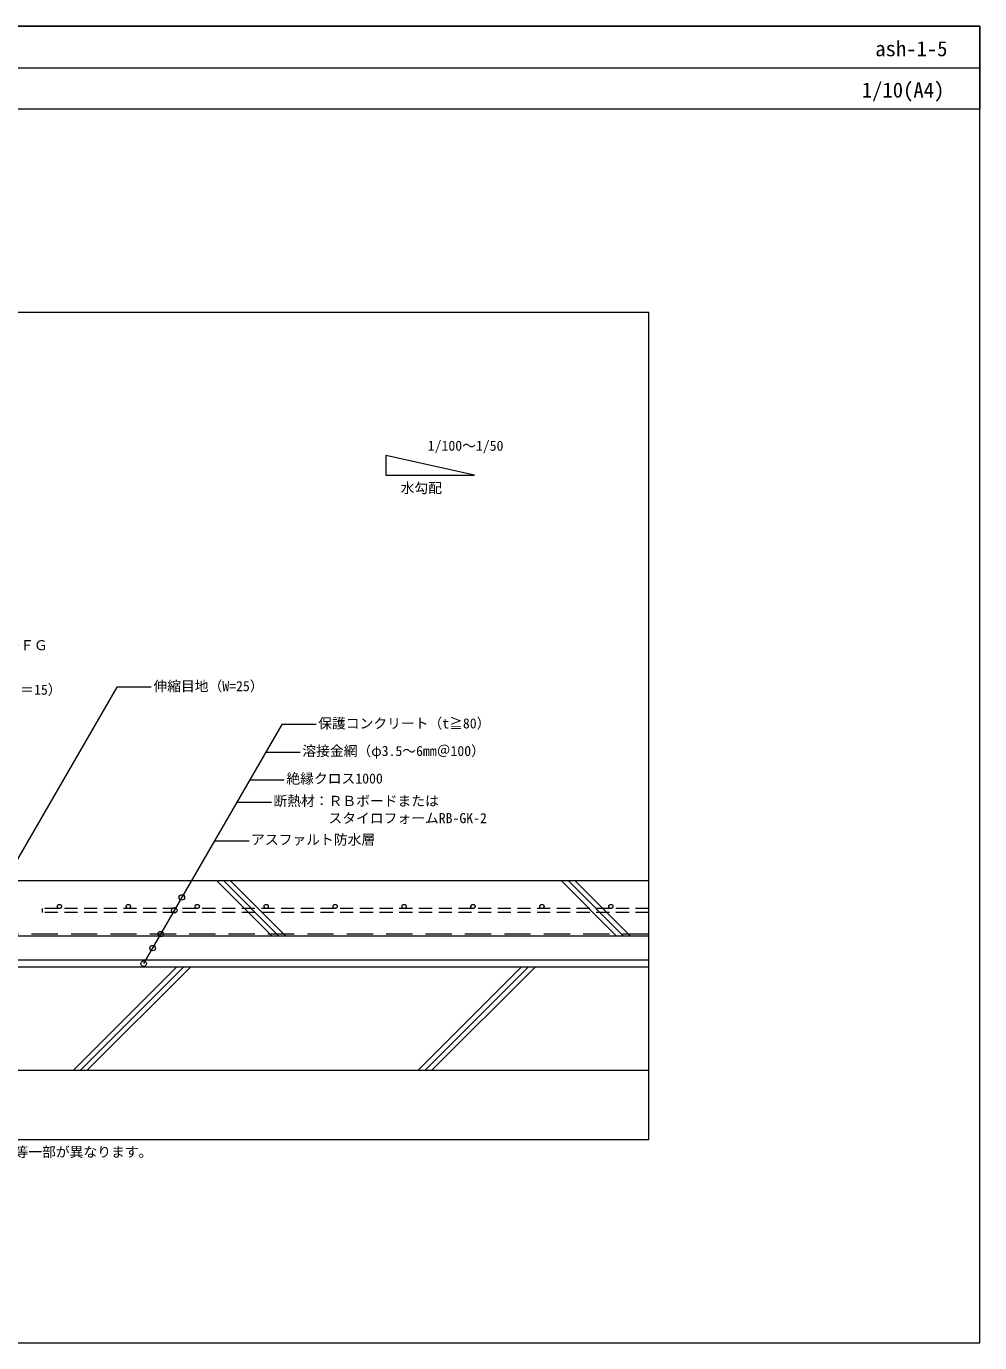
# Model space of a CAD drawing. Units: millimetres, scale not verified. Extents: x -1380 to 1380, y -955 to 955.
# Drawn here: x -3 to 1380, y -955 to 955 of the extents above; entities that cross this region are included whole.
import ezdxf
from ezdxf.enums import TextEntityAlignment as Align

# ---------------------------------------------------------------- set-up
doc = ezdxf.new("R2010")
doc.units = ezdxf.units.MM
doc.header["$LTSCALE"] = 3
doc.linetypes.add('USER1', pattern=[19.05, 12.7, -6.35])
doc.linetypes.add('USER2', pattern=[9.525, 6.35, -3.175])
for name, color, linetype, lineweight in [('0-0_0', 7, 'Continuous', 9), ('0-1_HATCH', 9, 'Continuous', 18), ('0-3_KUTAI', 3, 'Continuous', 18), ('0-4_BOUSUI', 1, 'Continuous', 18), ('0-5_MOJI', 7, 'Continuous', 18), ('0-8_dannnetu', 6, 'Continuous', 18), ('0-A_TENSEN', 4, 'USER2', 18), ('0-C_WAKU', 7, 'Continuous', 18), ('0-D_bousui2', 7, 'USER1', 9)]:
    doc.layers.add(name, color=color, linetype=linetype, lineweight=lineweight)
doc.styles.add('ＭＳ ゴシック', font='')
doc.styles.get('ＭＳ ゴシック').set_extended_font_data('MS Gothic')

msp = doc.modelspace()

# ---------------------------------------------------------------- linework, layer by layer
at = {"layer": '0-0_0', "lineweight": 18}
msp.add_line((-1380.043, 894.971), (1379.957, 894.971), dxfattribs=at)
msp.add_lwpolyline([(-900.043, -660.029), (899.957, -660.029), (899.957, 539.971), (-900.043, 539.971)], close=True, dxfattribs=at)
at = {"layer": '0-1_HATCH'}
for p, q in [((273.349, -285.029), (353.349, -365.029)), ((283.349, -285.029), (363.349, -365.029)), ((293.349, -285.029), (373.349, -365.029)), ((773.349, -285.029), (853.349, -365.029)), ((783.349, -285.029), (863.349, -365.029)), ((793.349, -285.029), (873.349, -365.029)), ((64.957, -560.029), (214.957, -410.029)), ((74.957, -560.029), (224.957, -410.029)), ((84.957, -560.029), (234.957, -410.029)), ((564.957, -560.029), (714.957, -410.029)), ((574.957, -560.029), (724.957, -410.029)), ((584.957, -560.029), (734.957, -410.029))]:
    msp.add_line(p, q, dxfattribs=at)
at = {"layer": '0-3_KUTAI'}
for p, q in [((899.957, -285.029), (-26.043, -285.029)), ((899.957, -560.029), (-400.043, -560.029))]:
    msp.add_line(p, q, dxfattribs=at)
msp.add_lwpolyline([(899.957, -410.029), (-400.043, -410.029), (-400.043, 39.971)], dxfattribs=at)
at = {"layer": '0-4_BOUSUI'}
msp.add_lwpolyline([(899.957, -400.029), (-346.403, -400.029), (-390.043, -356.389), (-390.043, -69.729)], dxfattribs=at)
at = {"layer": '0-5_MOJI'}
for p, q in [((646.974, 303.658), (518.595, 332.164)), ((518.595, 332.164), (518.595, 303.658)), ((518.595, 303.658), (646.974, 303.658)), ((344.314, -98.148), (394.314, -98.148)), ((321.22, -138.148), (371.22, -138.148)), ((302.456, -170.648), (352.456, -170.648)), ((270.032, -226.809), (320.032, -226.809))]:
    msp.add_line(p, q, dxfattribs=at)
for points in [[(178.288, -4.121), (128.288, -4.121), (-40.788, -296.97)], [(417.408, -58.148), (367.408, -58.148), (167.101, -405.09)]]:
    msp.add_lwpolyline(points, dxfattribs=at)
for centre in [(222.573, -309.01), (211.729, -327.679), (191.854, -362.216), (180.135, -382.514), (167.101, -405.09)]:
    msp.add_circle(centre, 4, dxfattribs=at)
at = {"layer": '0-8_dannnetu'}
msp.add_line((899.957, -365.029), (-346.403, -365.029), dxfattribs=at)
at = {"layer": '0-A_TENSEN'}
msp.add_line((899.957, -331.029), (19.957, -331.029), dxfattribs=at)
msp.add_lwpolyline([(899.957, -325.029), (19.957, -325.029), (19.957, -331.029)], dxfattribs=at)
for centre in [(44.957, -322.029), (144.957, -322.029), (244.957, -322.029), (344.957, -322.029), (444.957, -322.029), (544.957, -322.029), (644.957, -322.029), (744.957, -322.029), (844.957, -322.029)]:
    msp.add_circle(centre, 3, dxfattribs=at)
at = {"layer": '0-C_WAKU'}
for points in [[(1379.957, 834.971), (-1380.043, 834.971), (-1380.043, 954.971), (1379.957, 954.971)], [(-1380.043, -955.029), (1379.957, -955.029), (1379.957, 954.971), (-1380.043, 954.971)]]:
    msp.add_lwpolyline(points, close=True, dxfattribs=at)
at = {"layer": '0-D_bousui2'}
msp.add_line((899.957, -362.529), (-346.403, -362.529), dxfattribs=at)

# ---------------------------------------------------------------- texts
at = {"layer": '0-5_MOJI', "style": 'ＭＳ ゴシック'}
for s, p in [('1/100～1/50', (579.314, 334.709)), ('水勾配', (539.981, 273.39)), ('フラッシュガードＡＰ－ＦＧ', (-231.881, 45.255)), ('押出成形セメント板（ｔ＝15）', (-231.881, -19.289)), ('伸縮目地（W=25）', (181.288, -14.121)), ('保護コンクリート（t≧80）', (420.408, -68.148)), ('溶接金網（φ3.5～6mm＠100）', (397.314, -108.148)), ('絶縁クロス1000', (374.22, -148.148)), ('断熱材：ＲＢボードまたは', (355.456, -180.648)), ('        スタイロフォームRB-GK-2', (355.456, -205.648)), ('アスファルト防水層', (323.032, -236.809)), ('※こちらの図は熱工法とストライプ工法の場合の形状です。その他の工法については出入隅の形状等一部が異なります。', (-900.043, -690.029))]:
    msp.add_text(s, height=14.66, dxfattribs=at).set_placement(p, align=Align.BOTTOM_LEFT)
at = {"layer": '0-C_WAKU', "style": 'ＭＳ ゴシック'}
for s, p in [('ash-1-5', (1228.511, 904.971)), ('1/10(A4)', (1209.018, 844.971))]:
    msp.add_text(s, height=21.99, dxfattribs=at).set_placement(p, align=Align.BOTTOM_LEFT)

doc.saveas('drawing.dxf')
